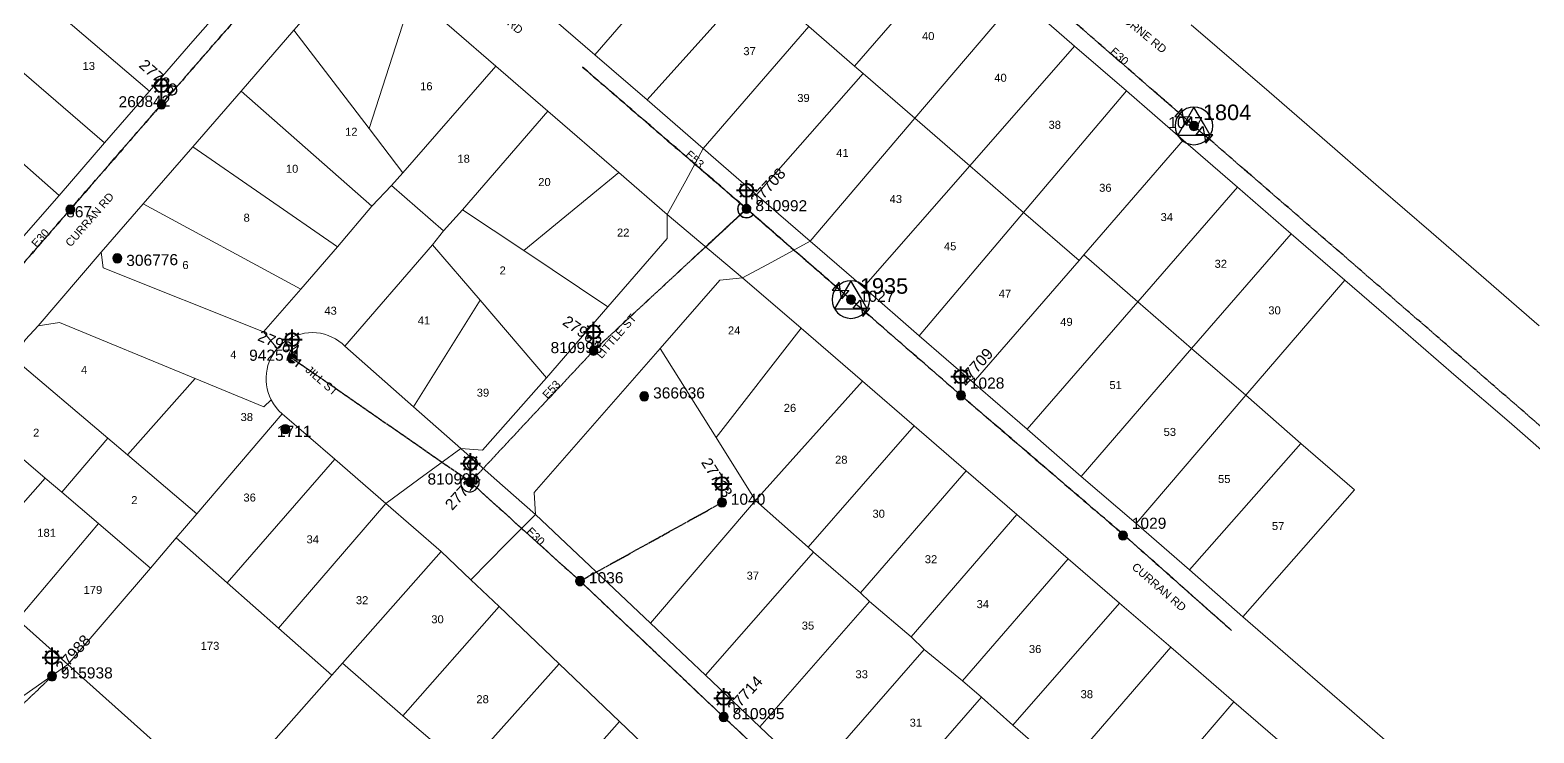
# Model space of a CAD drawing. Header units: metres. Extents: x 304249 to 305172, y 6262562 to 6263428.
# Drawn here: x 304658.8 to 304996.9, y 6263027.1 to 6263185.1 of the extents above; entities that cross this region are included whole.
import ezdxf
from ezdxf.enums import TextEntityAlignment as Align

# ---------------------------------------------------------------- set-up
doc = ezdxf.new("R2010")
doc.units = ezdxf.units.M
doc.linetypes.add('Cable Exist OH', pattern=[1, 1, 0])
doc.layers.get('0').update_dxf_attribs({"color": 6})
doc.layers.add('Cadastre Land Parcels_SP_EXT', color=9, linetype='Continuous', lineweight=5)
doc.layers.add('Cadastre Roads_SP_EXT', color=9, linetype='Continuous', lineweight=5)
for name, color, linetype in [('Equip_LV_EXT', 7, 'Continuous'), ('Equip_SP_LV_EXT', 7, 'Continuous'), ('Equip_SP_SL_EXT', 7, 'Continuous'), ('Mains_HV_EXT', 7, 'Continuous'), ('Mains_LV_EXT', 7, 'Continuous'), ('Mains_SL_EXT', 7, 'Continuous'), ('Sub_SP_TR_HV_LV_EXT', 7, 'Continuous'), ('SupportsOH_SP_TR_HV_LV_SL_EXT', 7, 'Continuous')]:
    doc.layers.add(name, color=color, linetype=linetype)
doc.styles.add('iecARIAL', font='arial.ttf', dxfattribs={"height": 2})
doc.styles.add('POLE_LABEL', font='arial.ttf')
doc.styles.get("Standard").update_dxf_attribs({"font": 'arial.ttf'})

# ---------------------------------------------------------------- blocks, each defined once
blk = doc.blocks.new('SUB_POLE_EXT')
blk.add_wipeout([(0, 4.22), (0.42, 4.2), (0.83, 4.14), (1.21, 4.05), (1.62, 3.9), (1.99, 3.72), (2.35, 3.51), (2.68, 3.26), (2.99, 2.99), (3.28, 2.66), (3.52, 2.34), (3.76, 1.92), (3.9, 1.62), (4.04, 1.23), (4.18, 0.63), (4.22, 0), (4.18, -0.61), (4.06, -1.15), (3.9, -1.62), (3.58, -2.24), (3.22, -2.73), (2.97, -3.01), (2.68, -3.26), (2.36, -3.5), (2, -3.72), (1.64, -3.89), (1.25, -4.03), (0.82, -4.14), (0.42, -4.2), (0, -4.22), (-0.41, -4.2), (-0.8, -4.15), (-1.21, -4.05), (-1.62, -3.9), (-1.99, -3.73), (-2.35, -3.51), (-2.68, -3.26), (-2.96, -3.02), (-3.23, -2.72), (-3.51, -2.35), (-3.71, -2.01), (-3.91, -1.6), (-4.05, -1.21), (-4.16, -0.76), (-4.22, -0.14), (-4.21, 0.39), (-4.14, 0.83), (-4.03, 1.27), (-3.9, 1.63), (-3.71, 2.02), (-3.5, 2.37), (-3.28, 2.67), (-2.99, 2.99), (-2.68, 3.27), (-2.33, 3.52), (-1.98, 3.73), (-1.63, 3.9), (-1.2, 4.05), (-0.78, 4.15), (-0.4, 4.21)])
blk.add_line((2.16, 0.48), (2.16, 0.48, 0))
blk.add_lwpolyline([(-4.22, 0, 1), (4.22, 0, 1)], format="xyb", close=True)
blk.add_lwpolyline([(2.14, 0.52), (0, 4.22), (-3.66, -2.11), (3.66, -2.11)], close=True)
for tag, height, flags, p in [('ASSET_NUM', 3.5, 8, (2, 2)), ('STREET_CODE', 0.2, 9, (1.5, 0)), ('CONSTRUCTED_VOLTAGE', 0.2, 9, (1.5, -0.2)), ('OPERATING_VOLTAGE', 0.2, 9, (1.5, -0.6)), ('OPERATED_BY', 0.2, 9, (1.5, -0.8)), ('ORIENTATION', 0.2, 9, (1.5, -1.2)), ('OWNED_BY', 0.2, 9, (1.5, -1.4)), ('SECONDARY_VOLTAGE', 0.2, 9, (1.5, -1.6)), ('STATE', 0.2, 9, (1.5, -1.8)), ('SUBSTATION_TYPE', 0.2, 9, (1.5, -2)), ('STREETNAME', 0.2, 9, (1.5, -2.8)), ('SUBURB', 0.2, 9, (1.5, -3)), ('Z', 0.2, 1, (1.5, -3.4)), ('NO_PHASES', 0.2, 9, (1.5, -0.4)), ('MAINTAINED_BY', 0.2, 9, (1.5, -1)), ('USAGE', 0.2, 9, (1.5, -2.2)), ('LEGEND', 0.2, 9, (1.5, -2.4)), ('LOCATION', 0.2, 9, (1.5, -2.6)), ('NOTES', 0.2, 9, (1.5, -3.2))]:
    blk.add_attdef(tag, text='', height=height, dxfattribs=dict(flags=flags)).set_placement(p, align=Align.MIDDLE_LEFT)
blk = doc.blocks.new('LV_OH_LINKS_OPEN_EXT')
for p, q in [((-0.17, 4.97), (-0.17, 5.46)), ((0.17, 4.97), (0.17, 5.46)), ((-0.17, 3), (-0.17, 2.5)), ((0.17, 3), (0.17, 2.5))]:
    blk.add_line(p, q)
blk.add_lwpolyline([(0, 2.99, 1), (0, 4.98, 1)], format="xyb", close=True)
at = {"flags": 9}
for tag, p in [('ACTUAL_STATUS', (0, 0)), ('CONSTRUCTED_VOLTAGE', (0, -0.2)), ('OPERATING_VOLTAGE', (0, -0.6)), ('ORIENTATION', (0, -0.8)), ('OWNED_BY', (0, -1)), ('STATE', (0, -1.2)), ('SWITCH_TYPE', (0, -1.4)), ('NO_PHASES', (0, -0.4)), ('USAGE', (0, -1.6)), ('LEGEND', (0, -1.8)), ('NOTES', (0, -2))]:
    blk.add_attdef(tag, text='', height=0.2, dxfattribs=at).set_placement(p, align=Align.MIDDLE_LEFT)
at = {"flags": 1}
blk.add_attdef('Z', (0, 0), '', height=0.2, dxfattribs=at)
blk = doc.blocks.new('LV_OH_LINKS_DISTFUSE_EXT')
for p, q in [((0, 0), (0.96, 0)), ((3.84, 0), (4.8, 0))]:
    blk.add_line(p, q)
blk.add_lwpolyline([(3.84, -1.2), (3.84, 1.2), (0.96, -1.2), (0.96, 1.2)], close=True)
at = {"flags": 9}
for tag, p in [('ACTUAL_STATUS', (0, 0)), ('CONSTRUCTED_VOLTAGE', (0, -0.2)), ('OPERATING_VOLTAGE', (0, -0.6)), ('ORIENTATION', (0, -0.8)), ('OWNED_BY', (0, -1)), ('STATE', (0, -1.2)), ('SWITCH_TYPE', (0, -1.4)), ('NO_PHASES', (0, -0.4)), ('USAGE', (0, -1.6)), ('NOTES', (0, -1.8))]:
    blk.add_attdef(tag, text='', height=0.2, dxfattribs=at).set_placement(p, align=Align.MIDDLE_LEFT)
at = {"flags": 1}
blk.add_attdef('Z', (0, 0), '', height=0.2, dxfattribs=at)
blk = doc.blocks.new('SL_LANTERN_EXT')
at = {"lineweight": 40}
for p, q in [((-2.25, 4.22), (2.25, 4.22)), ((-1.46, 5.68), (-1.06, 5.28)), ((0, 1.97), (0, 6.47)), ((1.46, 5.68), (1.06, 5.28)), ((-1.46, 2.76), (-1.06, 3.16)), ((0, 0), (0, 2.72)), ((1.46, 2.76), (1.06, 3.16))]:
    blk.add_line(p, q, dxfattribs=at)
blk.add_circle((0, 4.22), 1.5, dxfattribs=at)
at = {"style": 'iecARIAL', "flags": 8}
blk.add_attdef('ASSET_NUM', (1.5, 1.5), '', height=2.5, dxfattribs=at)
for tag, p, height, flags in [('OPERATING_VOLTAGE', (0.98, -1.65), 0.2, 9), ('ORIENTATION', (0.98, -1.85), 0.2, 9), ('OWNED_BY', (0.98, -2.05), 0.2, 9), ('STATE', (0.98, -2.25), 0.2, 9), ('CONSTRUCTED_VOLTAGE', (0.98, -0.65), 0.2, 9), ('CONTROL_TYPE', (0.98, -0.85), 0.2, 9), ('LANTERN_PURPOSE', (0.98, -1.05), 0.2, 9), ('LANTERN_TYPE', (0.98, -1.25), 0.2, 9), ('NO_PHASES', (0.98, -1.45), 0.2, 9), ('USAGE', (0.98, -2.45), 0.2, 9), ('CEXIST', (0.98, -2.65), 0.2, 9), ('CNEW', (0.98, -2.85), 0.2, 9), ('CNUMBER', (0.98, -3.05), 0.2, 9), ('CREMOVE', (0.98, -3.25), 0.2, 9), ('CREPLACE', (0.98, -3.45), 0.2, 9), ('LNUMBER', (2.18, -3.25), 2.5, 8), ('LKINGHEIGHT', (0.98, -3.65), 0.2, 9), ('LBRACKET', (0.98, -3.85), 0.2, 9), ('LBRACKETVOCAB', (0.98, -4.05), 0.2, 9), ('LCATEGORY', (0.98, -4.25), 0.2, 9), ('LCHARGE1', (0.98, -4.45), 0.2, 9), ('LCHARGE1PERCENT', (0.98, -4.65), 0.2, 9), ('LCHARGE2', (0.98, -4.85), 0.2, 9), ('LCHARGE2PERCENT', (0.98, -5.05), 0.2, 9), ('LCHARGE3', (0.98, -5.25), 0.2, 9), ('LCHARGE3PERCENT', (0.98, -5.45), 0.2, 9), ('LEXIST', (0.98, -5.65), 0.2, 9), ('LLAMP', (0.98, -5.85), 0.2, 9), ('LLAMPVOCAB', (0.98, -6.05), 0.2, 9), ('LMAST', (0.98, -6.25), 0.2, 9), ('LMASTVOCAB', (0.98, -6.45), 0.2, 9), ('LNEW', (0.98, -6.65), 0.2, 9), ('LANTNUMBER', (0.98, -6.85), 0.2, 9), ('STREETNAME', (0.98, -9.25), 0.2, 9), ('SUBURB', (0.98, -9.45), 0.2, 1), ('LOUTREACH', (0.98, -7.25), 0.2, 9), ('LOUTREACHVOCAB', (0.98, -7.45), 0.2, 9), ('LRATECODE', (0.98, -7.65), 0.2, 9), ('LREMOVE', (0.98, -7.85), 0.2, 9), ('LREPLACE', (0.98, -8.05), 0.2, 9), ('LTYPE', (0.98, -8.25), 0.2, 9), ('LTYPEVOCAB', (0.98, -8.45), 0.2, 9), ('LEGEND', (0.98, -8.65), 0.2, 9), ('LOCATION', (0.98, -8.85), 0.2, 9), ('NOTES', (0.98, -9.05), 0.2, 9)]:
    blk.add_attdef(tag, p, '', height=height, dxfattribs=dict(flags=flags))
blk = doc.blocks.new('POLE_EXT')
blk.add_hatch(color=256).paths.add_polyline_path([(-1, 0, 1), (1, 0, 1)])
blk.add_lwpolyline([(-1, 0, 1), (1, 0, 1)], format="xyb", close=True)
for tag, height, flags, p in [('pNumber', 2.5, 8, (-17.84, 2.07)), ('OWNED_BY', 0.2, 9, (1.35, -0.4)), ('SPECIAL_USE', 0.2, 9, (1.35, -0.8)), ('STATE', 0.2, 9, (1.35, -1)), ('cLV', 0.2, 9, (1.35, -1.4)), ('hDepth', 0.2, 9, (1.35, -1.6)), ('hDia', 0.2, 9, (1.35, -1.8)), ('cHV', 0.2, 9, (1.35, -2)), ('cLinedev', 0.2, 9, (1.35, -3.4)), ('PARENT', 0.2, 9, (1.35, -0.6)), ('USAGE', 0.2, 9, (1.35, -1.2)), ('LBRACKET', 0.2, 9, (1.35, -2.2)), ('LExisting', 0.2, 9, (1.35, -2.4)), ('LANTNUMBER', 0.2, 9, (1.35, -2.6)), ('LOther', 0.2, 9, (1.35, -2.8)), ('LRemove', 0.2, 9, (1.35, -3)), ('LEGEND', 0.2, 9, (1.35, -3.2)), ('pExisting', 0.2, 9, (1.35, -3.8)), ('pFooting', 0.2, 9, (1.35, -4.4)), ('pNew', 0.2, 9, (1.35, -4.6)), ('pRelocate', 0.2, 9, (1.35, -5)), ('pRemove', 0.2, 9, (1.35, -5.2)), ('pReplace', 0.2, 9, (1.35, -5.4)), ('pStay', 0.2, 9, (1.35, -5.6)), ('pType', 0.2, 9, (1.35, -5.8)), ('cspan', 0.2, 9, (1.35, -6)), ('STREETNAME', 0.2, 9, (1.35, -6.2)), ('SUBURB', 0.2, 9, (1.35, -6.4)), ('LOCATION', 0.2, 9, (1.35, -3.6)), ('PFNUMBER', 0.2, 9, (1.35, -4)), ('NEWPFNUMBER', 0.2, 9, (1.35, -4.2)), ('NOTES', 0.2, 9, (1.35, -6.6)), ('MAINTAINED_BY', 0.2, 9, (1.36, -6.81)), ('OPERATED_BY', 0.2, 9, (1.36, -7.01))]:
    blk.add_attdef(tag, text='', height=height, dxfattribs=dict(flags=flags)).set_placement(p, align=Align.MIDDLE_LEFT)
at = {"style": 'POLE_LABEL'}
for tag, height, flags, p in [('STRUCTURE_PLANT_NUMBER', 0.2, 9, (1.35, 0.03)), ('ASSET_NUM', 2.5, 8, (2, 2)), ('STREET_CODE', 0.2, 9, (1.35, -0.2))]:
    blk.add_attdef(tag, text='', height=height, dxfattribs=dict(at, flags=flags)).set_placement(p, align=Align.MIDDLE_LEFT)
at = {"flags": 1}
blk.add_attdef('Z', (1.35, -7.33), '', height=0.2, dxfattribs=at)
blk = doc.blocks.new('End Shackle_EXT')
blk.add_wipeout([(0, 0.25), (1.81, 0.25), (1.82, -0.25), (0, -0.25)])
blk.add_line((1.81, -1), (1.81, 1))
at = {"flags": 1}
blk.add_attdef('Z', (0, 0), '', height=0.2, dxfattribs=at)
at = {"flags": 9}
for tag, p in [('CONNECTOR_TYPE', (0, 0)), ('CONSTRUCTED_VOLTAGE', (0, -0.2)), ('OPERATING_VOLTAGE', (0, -0.6)), ('ORIENTATION', (0, -0.8)), ('OWNED_BY', (0, -1)), ('STATE', (0, -1.2)), ('NO_PHASES', (0, -0.4)), ('USAGE', (0, -1.4)), ('NOTES', (0, -1.6))]:
    blk.add_attdef(tag, text='', height=0.2, dxfattribs=at).set_placement(p, align=Align.MIDDLE_LEFT)

msp = doc.modelspace()

# ---------------------------------------------------------------- linework, layer by layer
at = {"layer": 'Cadastre Land Parcels_SP_EXT', "linetype": 'Continuous'}
for points in [[(304821.72, 6263196.46), (304809.53, 6263207), (304785.74, 6263179.56), (304797.54, 6263169.41), (304821.72, 6263196.46)], [(304880.94, 6263192.6), (304867.73, 6263204.11), (304844.14, 6263177.04), (304846.11, 6263175.34), (304857.71, 6263165.31), (304880.94, 6263192.6)], [(304735.01, 6263162.99), (304744.78, 6263193.3), (304735.68, 6263201.19), (304731.81, 6263200.83), (304724.78, 6263192.75), (304718.12, 6263185.09), (304735.01, 6263162.99)], [(304685.62, 6263171.42), (304658.14, 6263194.96), (304648.07, 6263183.35), (304675.54, 6263159.8), (304685.52, 6263171.3), (304685.62, 6263171.42)], [(304763.54, 6263177.03), (304744.78, 6263193.3), (304735.01, 6263162.99), (304742.59, 6263153.07), (304763.54, 6263177.03)], [(304810.15, 6263158.52), (304833.9, 6263185.91), (304832.56, 6263187.13), (304821.72, 6263196.46), (304797.54, 6263169.41), (304810.15, 6263158.52)], [(304893.65, 6263181.52), (304880.94, 6263192.6), (304857.71, 6263165.31), (304870.07, 6263154.6), (304893.65, 6263181.52)], [(304665.28, 6263147.97), (304675.54, 6263159.8), (304648.07, 6263183.36), (304638.13, 6263171.91), (304665.28, 6263147.97)], [(304735.65, 6263145.51), (304740.05, 6263150.15), (304742.59, 6263153.07), (304735.01, 6263162.99), (304718.12, 6263185.09), (304706.25, 6263171.42), (304735.65, 6263145.51)], [(304844.14, 6263177.04), (304833.9, 6263185.91), (304810.15, 6263158.52), (304822.14, 6263148.05), (304846.11, 6263175.34), (304844.14, 6263177.04)], [(304905.3, 6263171.44), (304893.65, 6263181.52), (304870.07, 6263154.6), (304882.13, 6263144.15), (304905.3, 6263171.44)], [(304775.22, 6263166.91), (304763.54, 6263177.03), (304742.59, 6263153.07), (304740.05, 6263150.15), (304751.77, 6263139.99), (304756.03, 6263144.69), (304775.22, 6263166.91)], [(304857.71, 6263165.31), (304846.11, 6263175.34), (304822.14, 6263148.05), (304834.22, 6263137.68), (304857.71, 6263165.31)], [(304665.28, 6263147.97), (304638.13, 6263171.91), (304636.17, 6263169.63), (304628.09, 6263160.34), (304655.31, 6263136.47), (304665.28, 6263147.97)], [(304735.65, 6263145.51), (304706.25, 6263171.42), (304695.36, 6263158.89), (304727.91, 6263136.4), (304735.65, 6263145.51)], [(304791.13, 6263153.11), (304775.22, 6263166.91), (304756.03, 6263144.69), (304769.79, 6263135.54), (304791.13, 6263153.11)], [(304727.91, 6263136.4), (304695.36, 6263158.89), (304684.22, 6263146.07), (304719.64, 6263126.85), (304727.91, 6263136.4)], [(304802.06, 6263143.64), (304791.13, 6263153.11), (304769.79, 6263135.54), (304788.73, 6263122.92), (304802.05, 6263138.3), (304802.06, 6263143.64)], [(304751.77, 6263139.99), (304740.05, 6263150.15), (304735.65, 6263145.51), (304727.91, 6263136.4), (304719.64, 6263126.85), (304711.23, 6263117.32), (304714.37, 6263113.55), (304715, 6263114.19), (304715.67, 6263114.79), (304716.39, 6263115.32), (304717.15, 6263115.79), (304717.95, 6263116.2), (304718.79, 6263116.53), (304719.65, 6263116.79), (304720.52, 6263116.97), (304721.41, 6263117.08), (304722.31, 6263117.11), (304723.21, 6263117.07), (304724.1, 6263116.95), (304724.97, 6263116.75), (304725.83, 6263116.47), (304726.65, 6263116.12), (304727.45, 6263115.71), (304728.2, 6263115.22), (304728.92, 6263114.68), (304729.58, 6263114.07), (304749.25, 6263136.85), (304751.77, 6263139.99)], [(304942.36, 6263139.35), (304930.3, 6263149.79), (304907.88, 6263124.02), (304919.94, 6263113.57), (304942.36, 6263139.35)], [(304719.64, 6263126.85), (304684.22, 6263146.07), (304674.75, 6263135.18), (304675.24, 6263131.65), (304711.23, 6263117.32), (304719.64, 6263126.85)], [(304788.73, 6263122.92), (304769.79, 6263135.54), (304756.03, 6263144.69), (304751.77, 6263139.99), (304749.25, 6263136.85), (304759.95, 6263124.4), (304774.93, 6263106.98), (304788.73, 6263122.92)], [(304894.65, 6263133.32), (304882.13, 6263144.15), (304858.69, 6263116.4), (304870.88, 6263105.88), (304894.65, 6263133.32)], [(304954.44, 6263128.9), (304942.36, 6263139.35), (304919.94, 6263113.57), (304932.12, 6263103.03), (304954.44, 6263128.9)], [(304759.95, 6263124.4), (304749.25, 6263136.85), (304729.58, 6263114.07), (304745.02, 6263100.43), (304759.95, 6263124.4)], [(304711.23, 6263117.32), (304675.24, 6263131.65), (304674.75, 6263135.18), (304660.56, 6263118.66), (304665.42, 6263119.41), (304695.87, 6263106.83), (304711.34, 6263100.44), (304712.99, 6263102), (304712.61, 6263102.81), (304712.31, 6263103.64), (304712.09, 6263104.49), (304711.93, 6263105.36), (304711.85, 6263106.23), (304711.85, 6263107.11), (304711.92, 6263107.99), (304712.06, 6263108.86), (304712.27, 6263109.71), (304712.56, 6263110.55), (304712.92, 6263111.35), (304713.34, 6263112.12), (304713.83, 6263112.85), (304714.37, 6263113.55), (304711.23, 6263117.32)], [(304907.88, 6263124.02), (304895.72, 6263134.56), (304894.65, 6263133.32), (304870.88, 6263105.88), (304882.96, 6263095.37), (304907.88, 6263124.02)], [(304832.13, 6263118.09), (304819.01, 6263129.41), (304813.86, 6263128.92), (304800.44, 6263113.57), (304813.05, 6263093.5), (304832.13, 6263118.09)], [(304774.93, 6263106.98), (304759.95, 6263124.4), (304745.02, 6263100.43), (304755.63, 6263091.07), (304760.53, 6263090.68), (304774.93, 6263106.98)], [(304919.94, 6263113.57), (304907.88, 6263124.02), (304882.96, 6263095.37), (304895.16, 6263084.73), (304919.94, 6263113.57)], [(304680.69, 6263089.63), (304695.87, 6263106.83), (304665.42, 6263119.41), (304660.56, 6263118.66), (304657.72, 6263115.59), (304655.04, 6263111.35), (304676.27, 6263093.37), (304680.69, 6263089.63)], [(304845.95, 6263106.17), (304832.13, 6263118.09), (304813.05, 6263093.5), (304821.88, 6263079.38), (304845.95, 6263106.17)], [(304813.05, 6263093.5), (304800.44, 6263113.57), (304772.14, 6263081.2), (304772.4, 6263076.22), (304798.28, 6263051.79), (304821.88, 6263079.38), (304813.05, 6263093.5)], [(304932.12, 6263103.03), (304919.94, 6263113.57), (304895.16, 6263084.73), (304907.48, 6263074.22), (304932.12, 6263103.03)], [(304676.27, 6263093.37), (304655.04, 6263111.35), (304646.48, 6263097.82), (304650.84, 6263094.09), (304662.18, 6263084.39), (304665.88, 6263081.23), (304676.27, 6263093.37)], [(304715.49, 6263098.85), (304714.74, 6263099.54), (304714.08, 6263100.31), (304713.49, 6263101.13), (304712.99, 6263102), (304711.34, 6263100.44), (304695.87, 6263106.83), (304680.69, 6263089.63), (304696.27, 6263076.36), (304715.49, 6263098.85)], [(304857.56, 6263096.16), (304845.95, 6263106.17), (304821.88, 6263079.38), (304833.75, 6263068.84), (304857.56, 6263096.16)], [(304919.49, 6263063.77), (304944.53, 6263092.19), (304932.12, 6263103.03), (304907.48, 6263074.22), (304919.49, 6263063.77)], [(304703.08, 6263060.84), (304727.27, 6263088.68), (304715.49, 6263098.85), (304696.27, 6263076.36), (304691.63, 6263070.94), (304703.08, 6263060.84)], [(304869.25, 6263086.07), (304857.56, 6263096.16), (304833.75, 6263068.84), (304834.94, 6263067.78), (304845.52, 6263058.6), (304869.25, 6263086.07)], [(304643.84, 6263063.6), (304662.18, 6263084.39), (304650.84, 6263094.09), (304633.63, 6263074.64), (304632.73, 6263073.63), (304643.84, 6263063.6)], [(304685.83, 6263064.16), (304691.63, 6263070.94), (304696.27, 6263076.36), (304680.69, 6263089.63), (304676.27, 6263093.37), (304665.88, 6263081.23), (304674.14, 6263074.16), (304685.83, 6263064.16)], [(304956.57, 6263081.73), (304944.53, 6263092.19), (304919.49, 6263063.77), (304931.49, 6263053.23), (304956.57, 6263081.73)], [(304738.79, 6263078.72), (304727.27, 6263088.68), (304703.08, 6263060.84), (304714.61, 6263050.68), (304738.79, 6263078.72)], [(304880.69, 6263076.2), (304869.25, 6263086.07), (304845.52, 6263058.6), (304847.53, 6263056.69), (304856.89, 6263048.75), (304880.69, 6263076.2)], [(304674.14, 6263074.16), (304665.88, 6263081.23), (304662.18, 6263084.39), (304643.84, 6263063.6), (304655.98, 6263052.64), (304674.14, 6263074.16)], [(304751.18, 6263067.92), (304738.79, 6263078.72), (304714.61, 6263050.68), (304726.61, 6263040.11), (304729, 6263042.81), (304751.18, 6263067.92)], [(304833.75, 6263068.84), (304821.88, 6263079.38), (304798.28, 6263051.79), (304810.65, 6263040.11), (304834.94, 6263067.78), (304833.75, 6263068.84)], [(304892.24, 6263066.24), (304880.69, 6263076.2), (304856.89, 6263048.75), (304859.84, 6263045.87), (304868.46, 6263038.79), (304892.24, 6263066.24)], [(304685.83, 6263064.16), (304674.14, 6263074.16), (304655.98, 6263052.64), (304667.24, 6263042.46), (304685.83, 6263064.16)], [(304703.08, 6263060.84), (304691.63, 6263070.94), (304685.83, 6263064.16), (304667.24, 6263042.46), (304686.46, 6263025.32), (304701.63, 6263011.8), (304726.61, 6263040.11), (304714.61, 6263050.68), (304703.08, 6263060.84)], [(304757.91, 6263061.54), (304751.18, 6263067.92), (304729, 6263042.81), (304742.6, 6263030.97), (304764.26, 6263055.53), (304757.91, 6263061.54)], [(304845.52, 6263058.6), (304834.94, 6263067.78), (304810.65, 6263040.11), (304822.86, 6263028.5), (304847.53, 6263056.69), (304845.52, 6263058.6)], [(304903.75, 6263056.3), (304892.24, 6263066.24), (304868.46, 6263038.79), (304872.7, 6263035.13), (304879.76, 6263028.89), (304903.75, 6263056.3)], [(304777.77, 6263042.61), (304764.26, 6263055.53), (304742.6, 6263030.97), (304754.41, 6263020.86), (304756.6, 6263018.97), (304777.77, 6263042.61)], [(304859.84, 6263045.87), (304856.89, 6263048.75), (304847.53, 6263056.69), (304822.86, 6263028.5), (304834.79, 6263017.18), (304859.84, 6263045.87)], [(304915.28, 6263046.36), (304903.75, 6263056.3), (304879.76, 6263028.89), (304884.85, 6263024.4), (304891.33, 6263018.67), (304915.28, 6263046.36)], [(304868.46, 6263038.79), (304859.84, 6263045.87), (304834.79, 6263017.18), (304846.99, 6263005.59), (304872.7, 6263035.13), (304868.46, 6263038.79)], [(304929.49, 6263034.1), (304915.28, 6263046.36), (304891.33, 6263018.67), (304896.41, 6263014.19), (304905.6, 6263006.23), (304929.49, 6263034.1)], [(304742.6, 6263030.97), (304729, 6263042.81), (304726.61, 6263040.11), (304701.63, 6263011.8), (304726.79, 6262989.26), (304754.41, 6263020.86), (304742.6, 6263030.97)], [(304791.28, 6263029.69), (304777.77, 6263042.61), (304756.6, 6263018.97), (304765.96, 6263010.89), (304770.88, 6263006.54), (304791.28, 6263029.69)], [(304884.85, 6263024.4), (304879.76, 6263028.89), (304872.7, 6263035.13), (304846.99, 6263005.59), (304859.45, 6262994.96), (304884.85, 6263024.4)], [(304942.6, 6263022.79), (304929.49, 6263034.1), (304905.6, 6263006.23), (304908.71, 6263003.35), (304918.68, 6262994.77), (304942.6, 6263022.79)], [(304804.87, 6263016.69), (304791.28, 6263029.69), (304770.88, 6263006.54), (304777.37, 6263001.04), (304785.44, 6262994.12), (304804.87, 6263016.69)]]:
    msp.add_lwpolyline(points, close=True, dxfattribs=at)
at = {"layer": 'Cadastre Roads_SP_EXT', "linetype": 'Continuous'}
for points in [[(304750.67, 6263209.97), (304741.87, 6263217.7), (304741.98, 6263217.85), (304736.35, 6263222.64), (304733.13, 6263223.76), (304729.68, 6263222.41), (304727.01, 6263219.4), (304725.45, 6263217.63), (304723.61, 6263215.43), (304726.4, 6263210.46), (304731.81, 6263200.83), (304735.68, 6263201.19), (304744.78, 6263193.3), (304763.54, 6263177.03), (304775.22, 6263166.91), (304791.13, 6263153.11), (304802.06, 6263143.64), (304806.2, 6263151.26), (304810.15, 6263158.52), (304797.54, 6263169.41), (304785.74, 6263179.56), (304774.39, 6263189.4), (304762.51, 6263199.7), (304750.67, 6263209.97)], [(304819.01, 6263129.41), (304809.63, 6263137.28), (304802.06, 6263143.64), (304802.05, 6263138.3), (304788.73, 6263122.92), (304774.93, 6263106.98), (304760.53, 6263090.68), (304755.63, 6263091.07), (304763.16, 6263084.4), (304772.4, 6263076.22), (304772.14, 6263081.2), (304800.44, 6263113.57), (304813.86, 6263128.92), (304819.01, 6263129.41)], [(304729.58, 6263114.07), (304728.92, 6263114.68), (304728.2, 6263115.22), (304727.45, 6263115.71), (304726.65, 6263116.12), (304725.83, 6263116.47), (304724.97, 6263116.75), (304724.1, 6263116.95), (304723.21, 6263117.07), (304722.31, 6263117.11), (304721.41, 6263117.08), (304720.52, 6263116.97), (304719.65, 6263116.79), (304718.79, 6263116.53), (304717.95, 6263116.2), (304717.15, 6263115.79), (304716.39, 6263115.32), (304715.67, 6263114.79), (304715, 6263114.19), (304714.37, 6263113.55), (304713.83, 6263112.85), (304713.34, 6263112.12), (304712.92, 6263111.35), (304712.56, 6263110.55), (304712.27, 6263109.71), (304712.06, 6263108.86), (304711.92, 6263107.99), (304711.85, 6263107.11), (304711.85, 6263106.23), (304711.93, 6263105.36), (304712.09, 6263104.49), (304712.31, 6263103.64), (304712.61, 6263102.81), (304712.99, 6263102), (304713.49, 6263101.13), (304714.08, 6263100.31), (304714.74, 6263099.54), (304715.49, 6263098.85), (304727.27, 6263088.68), (304738.79, 6263078.72), (304746.18, 6263084.14), (304755.63, 6263091.07), (304745.02, 6263100.43), (304729.58, 6263114.07)], [(304864.14, 6262978.89), (304871.61, 6262984.5), (304859.45, 6262994.96), (304846.99, 6263005.59), (304834.79, 6263017.18), (304822.86, 6263028.5), (304810.65, 6263040.11), (304798.28, 6263051.79), (304772.4, 6263076.22), (304765.86, 6263069.6), (304757.91, 6263061.54), (304764.26, 6263055.53), (304777.77, 6263042.61), (304791.28, 6263029.69), (304804.87, 6263016.69), (304819.27, 6263002.93), (304833.7, 6262989.3), (304854.62, 6262971.74), (304864.14, 6262978.89)], [(304654.85, 6263033.69), (304667.24, 6263042.46), (304655.98, 6263052.64), (304643.84, 6263063.6), (304632.73, 6263073.63), (304623.07, 6263062.9), (304612.2, 6263050.83), (304642.69, 6263025.09), (304654.85, 6263033.69)]]:
    msp.add_lwpolyline(points, close=True, dxfattribs=at)
msp.add_lwpolyline([(304657.72, 6263115.59), (304660.56, 6263118.66), (304674.75, 6263135.18), (304684.22, 6263146.07), (304695.36, 6263158.89), (304706.25, 6263171.42), (304718.12, 6263185.09), (304724.78, 6263192.75), (304724.78, 6263192.75), (304717.97, 6263198.9), (304713.33, 6263203.09), (304705.48, 6263194.19), (304695.4, 6263182.6), (304685.62, 6263171.42), (304685.52, 6263171.3), (304675.54, 6263159.8), (304665.28, 6263147.97), (304655.31, 6263136.47)], dxfattribs=at)
at = {"layer": 'Mains_HV_EXT', "linetype": 'Cable Exist OH'}
for points in [[(304782.99, 6263176.81), (304819.87, 6263144.93)], [(304757.79, 6263083.5), (304785.47, 6263113.05), (304819.87, 6263144.92)], [(304757.79, 6263083.5), (304782.44, 6263061.25), (304814.76, 6263030.69), (304844.73, 6263002.67)]]:
    msp.add_lwpolyline(points, dxfattribs=at)
at = {"layer": 'Mains_HV_EXT', "linetype": 'Continuous'}
for points in [[(304818.37, 6263146.23, 0.387494), (304818.41, 6263143.56)], [(304818.41, 6263143.56, 0.461946), (304821.34, 6263143.65)], [(304759.23, 6263082.2, 0.439707), (304759.14, 6263084.94)]]:
    msp.add_lwpolyline(points, format="xyb", dxfattribs=at)
at = {"layer": 'Mains_LV_EXT', "linetype": 'Cable Exist OH'}
for points in [[(304688.32, 6263168.44), (304708.14, 6263191.16)], [(304819.93, 6263144.98), (304782.99, 6263176.81)], [(304667.81, 6263144.82), (304688.32, 6263168.44)], [(304648.82, 6263122.96), (304667.81, 6263144.82)], [(304785.47, 6263113.05), (304819.93, 6263144.98)], [(304757.79, 6263083.5), (304785.47, 6263113.05)], [(304904.52, 6263071.8), (304868.1, 6263103)], [(304757.79, 6263083.5), (304782.44, 6263061.25)], [(304928.95, 6263050.14), (304904.52, 6263071.8)], [(304782.44, 6263061.25), (304814.76, 6263030.69)], [(304814.76, 6263030.69), (304844.73, 6263002.67)]]:
    msp.add_lwpolyline(points, dxfattribs=at)
at = {"layer": 'Mains_LV_EXT', "linetype": 'Continuous'}
for points in [[(304818.42, 6263146.29, 1.024264), (304821.46, 6263143.69)], [(304756.15, 6263084.64, 1.072926), (304759.27, 6263082.16)]]:
    msp.add_lwpolyline(points, format="xyb", dxfattribs=at)
at = {"layer": 'Mains_SL_EXT', "linetype": 'Cable Exist OH'}
for points in [[(304733.94, 6263220.46), (304708.14, 6263191.16), (304688.32, 6263168.44)], [(304688.32, 6263168.44), (304667.81, 6263144.79), (304648.82, 6263122.96)], [(304785.47, 6263113.05), (304819.91, 6263144.9)], [(304757.79, 6263083.5), (304785.47, 6263113.05)], [(304868.1, 6263103), (304904.52, 6263071.8), (304928.95, 6263050.14)], [(304782.44, 6263061.25), (304757.79, 6263083.5)], [(304782.44, 6263061.25), (304814.35, 6263078.92)], [(304814.76, 6263030.69), (304782.44, 6263061.25)], [(304648.02, 6263024.77), (304663.71, 6263039.86)], [(304875, 6262976.35), (304844.73, 6263002.67), (304814.76, 6263030.69)]]:
    msp.add_lwpolyline(points, dxfattribs=at)

# ---------------------------------------------------------------- block references
at = {"layer": 'Equip_SP_LV_EXT'}
for p, rotation in [((304688.32, 6263168.44), 321.4887571696917), ((304757.79, 6263083.5), 356.0636361483484)]:
    msp.add_blockref('LV_OH_LINKS_OPEN_EXT', p, dxfattribs=dict(at, rotation=rotation))
at = {"layer": 'Equip_SP_SL_EXT'}
ref = msp.add_blockref('SL_LANTERN_EXT', (304688.32, 6263168.44), dxfattribs=at)
ref.add_attrib('ASSET_NUM', '27706', dxfattribs={"layer": '0', "height": 2.5, "rotation": 318.2851, "style": 'iecARIAL'}).set_placement((304689.82, 6263169.94), align=Align.BOTTOM_RIGHT)
ref = msp.add_blockref('SL_LANTERN_EXT', (304819.91, 6263144.9), dxfattribs=at)
ref.add_attrib('ASSET_NUM', '27708', dxfattribs={"layer": '0', "height": 2.5, "rotation": 47.6093, "style": 'iecARIAL'}).set_placement((304821.41, 6263146.4), align=Align.MIDDLE_LEFT)
ref = msp.add_blockref('SL_LANTERN_EXT', (304785.47, 6263113.05), dxfattribs=at)
ref.add_attrib('ASSET_NUM', '27963', dxfattribs={"layer": '0', "height": 2.5, "rotation": 325.2165, "style": 'iecARIAL'}).set_placement((304786.97, 6263114.55), align=Align.MIDDLE_RIGHT)
ref = msp.add_blockref('SL_LANTERN_EXT', (304717.68, 6263111.31), dxfattribs=at)
ref.add_attrib('ASSET_NUM', '27964', dxfattribs={"layer": '0', "height": 2.5, "rotation": 337.1685, "style": 'iecARIAL'}).set_placement((304719.18, 6263112.81), align=Align.MIDDLE_RIGHT)
ref = msp.add_blockref('SL_LANTERN_EXT', (304868.1, 6263103), dxfattribs=at)
ref.add_attrib('ASSET_NUM', '27709', dxfattribs={"layer": '0', "height": 2.5, "rotation": 48.0193, "style": 'iecARIAL'}).set_placement((304869.6, 6263104.5), align=Align.BOTTOM_LEFT)
ref = msp.add_blockref('SL_LANTERN_EXT', (304757.79, 6263083.5), dxfattribs=at)
ref.add_attrib('ASSET_NUM', '27712', dxfattribs={"layer": '0', "height": 2.5, "rotation": 47.7462, "style": 'iecARIAL'}).set_placement((304759.29, 6263085.01), align=Align.MIDDLE_RIGHT)
ref = msp.add_blockref('SL_LANTERN_EXT', (304814.35, 6263078.92), dxfattribs=at)
ref.add_attrib('ASSET_NUM', '27713', dxfattribs={"layer": '0', "height": 2.5, "rotation": 302.5311, "style": 'iecARIAL'}).set_placement((304815.85, 6263080.42), align=Align.MIDDLE_RIGHT)
ref = msp.add_blockref('SL_LANTERN_EXT', (304663.71, 6263039.86), dxfattribs=at)
ref.add_attrib('ASSET_NUM', '27988', dxfattribs={"layer": '0', "height": 2.5, "rotation": 48.3315, "style": 'iecARIAL'}).set_placement((304665.21, 6263041.36), align=Align.MIDDLE_LEFT)
ref = msp.add_blockref('SL_LANTERN_EXT', (304814.76, 6263030.69), dxfattribs=at)
ref.add_attrib('ASSET_NUM', '27714', dxfattribs={"layer": '0', "height": 2.5, "rotation": 47.7267, "style": 'iecARIAL'}).set_placement((304816.26, 6263032.19), align=Align.MIDDLE_LEFT)
at = {"layer": 'Sub_SP_TR_HV_LV_EXT'}
ref = msp.add_blockref('SUB_POLE_EXT', (304920.49, 6263163.58), dxfattribs=at)
ref.add_attrib('ASSET_NUM', '1804', dxfattribs={"layer": '0', "height": 3.5}).set_placement((304922.49, 6263163.83), align=Align.BOTTOM_LEFT)
ref = msp.add_blockref('SUB_POLE_EXT', (304843.35, 6263124.54), dxfattribs=at)
ref.add_attrib('ASSET_NUM', '1935', dxfattribs={"layer": '0', "height": 3.5}).set_placement((304845.35, 6263124.8), align=Align.BOTTOM_LEFT)
at = {"layer": 'SupportsOH_SP_TR_HV_LV_SL_EXT'}
ref = msp.add_blockref('POLE_EXT', (304688.32, 6263168.44), dxfattribs=at)
ref.add_attrib('ASSET_NUM', '260842', dxfattribs={"layer": '0', "height": 2.5, "rotation": 1, "style": 'POLE_LABEL'}).set_placement((304690.32, 6263169.19), align=Align.MIDDLE_RIGHT)
ref = msp.add_blockref('POLE_EXT', (304819.87, 6263144.93), dxfattribs=dict(at, rotation=359.7232887511302))
ref.add_attrib('ASSET_NUM', '810992', dxfattribs={"layer": '0', "height": 2.5, "rotation": 359.7242, "style": 'POLE_LABEL'}).set_placement((304821.87, 6263145.68), align=Align.MIDDLE_LEFT)
ref = msp.add_blockref('POLE_EXT', (304667.81, 6263144.79), dxfattribs=dict(at, rotation=0.02851147123388388))
ref.add_attrib('ASSET_NUM', '867', dxfattribs={"layer": '0', "height": 2.5, "rotation": 0.0287, "style": 'POLE_LABEL'}).set_placement((304669.81, 6263145.54), align=Align.TOP_CENTER)
ref = msp.add_blockref('POLE_EXT', (304678.38, 6263133.83), dxfattribs=at)
ref.add_attrib('ASSET_NUM', '306776', dxfattribs={"layer": '0', "height": 2.5, "rotation": 1, "style": 'POLE_LABEL'}).set_placement((304680.38, 6263134.58), align=Align.TOP_LEFT)
ref = msp.add_blockref('POLE_EXT', (304717.68, 6263111.31), dxfattribs=dict(at, rotation=0.1719689468640982))
ref.add_attrib('ASSET_NUM', '942571', dxfattribs={"layer": '0', "height": 2.5, "rotation": 0.1714, "style": 'POLE_LABEL'}).set_placement((304719.68, 6263112.06), align=Align.MIDDLE_RIGHT)
ref = msp.add_blockref('POLE_EXT', (304785.47, 6263113.05), dxfattribs=dict(at, rotation=0.1904767177111778))
ref.add_attrib('ASSET_NUM', '810993', dxfattribs={"layer": '0', "height": 2.5, "rotation": 0.3463, "style": 'POLE_LABEL'}).set_placement((304787.47, 6263113.8), align=Align.MIDDLE_RIGHT)
ref = msp.add_blockref('POLE_EXT', (304868.1, 6263103), dxfattribs=dict(at, rotation=0.1235497086801869))
ref.add_attrib('ASSET_NUM', '1028', dxfattribs={"layer": '0', "height": 2.5, "rotation": 0.1244, "style": 'POLE_LABEL'}).set_placement((304870.1, 6263103.75), align=Align.BOTTOM_LEFT)
ref = msp.add_blockref('POLE_EXT', (304796.87, 6263102.8), dxfattribs=at)
ref.add_attrib('ASSET_NUM', '366636', dxfattribs={"layer": '0', "height": 2.5, "style": 'POLE_LABEL'}).set_placement((304798.87, 6263103.55), align=Align.MIDDLE_LEFT)
ref = msp.add_blockref('POLE_EXT', (304716.18, 6263095.41), dxfattribs=at)
ref.add_attrib('ASSET_NUM', '1711', dxfattribs={"layer": '0', "height": 2.5, "style": 'POLE_LABEL'}).set_placement((304718.18, 6263096.16), align=Align.TOP_CENTER)
ref = msp.add_blockref('POLE_EXT', (304757.79, 6263083.5), dxfattribs=dict(at, rotation=359.8667466244134))
ref.add_attrib('ASSET_NUM', '810994', dxfattribs={"layer": '0', "height": 2.5, "rotation": 0.2569, "style": 'POLE_LABEL'}).set_placement((304759.79, 6263084.25), align=Align.MIDDLE_RIGHT)
ref = msp.add_blockref('POLE_EXT', (304814.35, 6263078.92), dxfattribs=dict(at, rotation=0.2671072543472661))
ref.add_attrib('ASSET_NUM', '1040', dxfattribs={"layer": '0', "height": 2.5, "rotation": 359.8855, "style": 'POLE_LABEL'}).set_placement((304816.35, 6263079.67), align=Align.MIDDLE_LEFT)
ref = msp.add_blockref('POLE_EXT', (304904.52, 6263071.49), dxfattribs=dict(at, rotation=0.1342540154241478))
ref.add_attrib('ASSET_NUM', '1029', dxfattribs={"layer": '0', "height": 2.5, "rotation": 0.1338, "style": 'POLE_LABEL'}).set_placement((304906.52, 6263072.24), align=Align.BOTTOM_LEFT)
ref = msp.add_blockref('POLE_EXT', (304782.44, 6263061.25), dxfattribs=dict(at, rotation=0.009503567942118688))
ref.add_attrib('ASSET_NUM', '1036', dxfattribs={"layer": '0', "height": 2.5, "rotation": 0.0095, "style": 'POLE_LABEL'}).set_placement((304784.44, 6263062), align=Align.MIDDLE_LEFT)
ref = msp.add_blockref('POLE_EXT', (304663.71, 6263039.86), dxfattribs=dict(at, rotation=359.9903961136503))
ref.add_attrib('ASSET_NUM', '915938', dxfattribs={"layer": '0', "height": 2.5, "rotation": 359.9904, "style": 'POLE_LABEL'}).set_placement((304665.71, 6263040.61), align=Align.MIDDLE_LEFT)
ref = msp.add_blockref('POLE_EXT', (304814.76, 6263030.69), dxfattribs=dict(at, rotation=0.05742322422044332))
ref.add_attrib('ASSET_NUM', '810995', dxfattribs={"layer": '0', "height": 2.5, "rotation": 0.0572, "style": 'POLE_LABEL'}).set_placement((304816.76, 6263031.44), align=Align.MIDDLE_LEFT)

# ---------------------------------------------------------------- texts
at = {"layer": 'Cadastre Land Parcels_SP_EXT'}
for s, p in [('40', (304859.33, 6263182.88)), ('37', (304819.17, 6263179.49)), ('13', (304670.58, 6263176.16)), ('16', (304746.48, 6263171.6)), ('40', (304875.59, 6263173.51)), ('39', (304831.29, 6263168.97)), ('12', (304729.61, 6263161.37)), ('38', (304887.79, 6263162.93)), ('18', (304754.87, 6263155.31)), ('41', (304840.05, 6263156.6)), ('10', (304716.29, 6263153.05)), ('20', (304773.04, 6263150.06)), ('36', (304899.17, 6263148.77)), ('43', (304852.05, 6263146.24)), ('8', (304706.78, 6263142.05)), ('34', (304912.99, 6263142.19)), ('22', (304790.75, 6263138.7)), ('45', (304864.27, 6263135.63)), ('6', (304693.02, 6263131.41)), ('32', (304925.12, 6263131.68)), ('2', (304764.35, 6263130.19)), ('47', (304876.59, 6263124.94)), ('43', (304724.95, 6263121.13)), ('30', (304937.21, 6263121.21)), ('41', (304745.95, 6263118.94)), ('49', (304890.42, 6263118.63)), ('24', (304815.7, 6263116.7)), ('4', (304703.79, 6263111.28)), ('4', (304670.23, 6263107.84)), ('51', (304901.48, 6263104.42)), ('39', (304759.21, 6263102.71)), ('38', (304706.11, 6263097.23)), ('26', (304828.25, 6263099.29)), ('2', (304659.45, 6263093.71)), ('53', (304913.67, 6263093.88)), ('28', (304839.79, 6263087.64)), ('55', (304925.9, 6263083.3)), ('2', (304681.53, 6263078.55)), ('36', (304706.75, 6263079.13)), ('30', (304848.2, 6263075.49)), ('181', (304660.4, 6263071.2)), ('34', (304720.94, 6263069.73)), ('57', (304938.02, 6263072.73)), ('32', (304859.97, 6263065.26)), ('37', (304819.9, 6263061.58)), ('179', (304670.8, 6263058.36)), ('32', (304732.04, 6263056.05)), ('34', (304871.62, 6263055.17)), ('30', (304748.99, 6263051.76)), ('35', (304832.3, 6263050.34)), ('173', (304697.14, 6263045.79)), ('36', (304883.38, 6263045.07)), ('33', (304844.38, 6263039.4)), ('28', (304759.13, 6263033.79)), ('38', (304895, 6263034.92)), ('31', (304856.56, 6263028.51))]:
    msp.add_text(s, height=1.8, dxfattribs=at).set_placement(p)
at = {"layer": 'Cadastre Roads_SP_EXT'}
for s, rotation, p in [('CURRAN RD', 319.0168, (304757.26, 6263193.96)), ('OSBORNE RD', 320.994, (304900.3, 6263190.42)), ('CURRAN RD', 49.0363, (304667.9, 6263136.23)), ('LITTLE ST', 48.9745, (304787.27, 6263111.12)), ('JILL ST', 318.5608, (304720.54, 6263108.5)), ('CURRAN RD', 319.137, (304906.36, 6263064.16))]:
    msp.add_text(s, height=1.8, rotation=rotation, dxfattribs=at).set_placement(p)
at = {"layer": 'Mains_LV_EXT'}
for s, rotation, p in [('E30', 317.9161, (304901.48, 6263180.08)), ('E53', 318.026, (304805.99, 6263156.92)), ('E30', 47.9286, (304660.24, 6263136.11)), ('E53', 46.9398, (304775.12, 6263102.08)), ('E30', 315.4748, (304770.25, 6263072.25))]:
    msp.add_text(s, height=1.8, rotation=rotation, dxfattribs=at).set_placement(p)

# ---------------------------------------------------------------- next in the draw order: linework, layer by layer
at = {"layer": 'Cadastre Land Parcels_SP_EXT', "linetype": 'Continuous'}
for points in [[(304918.07, 6263160.38), (304905.3, 6263171.44), (304882.13, 6263144.15), (304894.65, 6263133.32), (304895.72, 6263134.56), (304918.07, 6263160.38)], [(304870.07, 6263154.6), (304857.71, 6263165.31), (304834.22, 6263137.68), (304846.2, 6263127.36), (304870.07, 6263154.6)], [(304930.3, 6263149.79), (304918.07, 6263160.38), (304895.72, 6263134.56), (304907.88, 6263124.02), (304930.3, 6263149.79)], [(304882.13, 6263144.15), (304870.07, 6263154.6), (304846.2, 6263127.36), (304858.69, 6263116.4), (304882.13, 6263144.15)]]:
    msp.add_lwpolyline(points, close=True, dxfattribs=at)
at = {"layer": 'Cadastre Roads_SP_EXT', "linetype": 'Continuous'}
for points in [[(304880.94, 6263192.6), (304893.65, 6263181.52), (304905.3, 6263171.44), (304918.07, 6263160.38), (304930.3, 6263149.79), (304942.36, 6263139.35), (304954.44, 6263128.9), (304967.5, 6263117.6), (304979.48, 6263107.22), (304991.4, 6263097.07), (305003.44, 6263086.49)], [(304998.09, 6263118.62), (304985.11, 6263129.94), (304973.82, 6263139.69), (304962.02, 6263149.88), (304948.73, 6263161.42), (304937.44, 6263171.21), (304919.85, 6263186.28)], [(304968.06, 6263021.52), (304955.96, 6263032.01), (304943.88, 6263042.48), (304931.49, 6263053.23), (304919.49, 6263063.77), (304907.48, 6263074.22), (304895.16, 6263084.73), (304882.96, 6263095.37), (304870.88, 6263105.88), (304858.69, 6263116.4), (304846.2, 6263127.36), (304846.2, 6263127.36), (304834.22, 6263137.68), (304825.55, 6263132.97), (304819.01, 6263129.41), (304832.13, 6263118.09), (304845.95, 6263106.17), (304857.56, 6263096.16), (304869.25, 6263086.07), (304880.69, 6263076.2), (304892.24, 6263066.24), (304903.75, 6263056.3), (304915.28, 6263046.36), (304929.49, 6263034.1), (304942.6, 6263022.79)]]:
    msp.add_lwpolyline(points, dxfattribs=at)
at = {"layer": 'Mains_HV_EXT', "linetype": 'Cable Exist OH'}
for points in [[(305139.97, 6262974.16), (305108.6, 6263000.12), (305090.84, 6263015.45), (305022.25, 6263075.42), (304949.96, 6263138.08), (304920.49, 6263163.58)], [(304843.35, 6263124.54), (304819.87, 6263144.93)]]:
    msp.add_lwpolyline(points, dxfattribs=at)
at = {"layer": 'Mains_LV_EXT', "linetype": 'Cable Exist OH'}
for points in [[(304920.47, 6263163.6), (304883.57, 6263195.63)], [(304949.96, 6263138.07), (304920.49, 6263163.58)], [(304819.93, 6263144.98), (304843.35, 6263124.54)], [(304868.1, 6263103), (304843.35, 6263124.54)]]:
    msp.add_lwpolyline(points, dxfattribs=at)
at = {"layer": 'Mains_SL_EXT', "linetype": 'Cable Exist OH'}
for points in [[(304949.96, 6263138.07), (304920.49, 6263163.58), (304883.57, 6263195.63)], [(304819.91, 6263144.9), (304843.35, 6263124.54), (304868.1, 6263103)]]:
    msp.add_lwpolyline(points, dxfattribs=at)

# ---------------------------------------------------------------- next in the draw order: block references
at = {"layer": 'Equip_LV_EXT'}
for p, rotation in [((304919.91, 6263164.08), 139.41796969805), ((304921.01, 6263163.14), 319.4298398127488), ((304842.78, 6263125.01), 138.7554674404921), ((304843.9, 6263124.11), 319.4602866456105)]:
    msp.add_blockref('LV_OH_LINKS_DISTFUSE_EXT', p, dxfattribs=dict(at, rotation=rotation))
at = {"layer": 'Mains_LV_EXT', "rotation": 324.1375712002624}
msp.add_blockref('End Shackle_EXT', (304717.68, 6263111.31), dxfattribs=at)
at = {"layer": 'SupportsOH_SP_TR_HV_LV_SL_EXT'}
ref = msp.add_blockref('POLE_EXT', (304920.49, 6263163.58), dxfattribs=dict(at, rotation=0.0288115919837253))
ref.add_attrib('ASSET_NUM', '1047', dxfattribs={"layer": '0', "height": 2.5, "rotation": 359.8375, "style": 'POLE_LABEL'}).set_placement((304922.49, 6263164.33), align=Align.MIDDLE_RIGHT)
ref = msp.add_blockref('POLE_EXT', (304843.35, 6263124.54), dxfattribs=dict(at, rotation=359.7337929528936))
ref.add_attrib('ASSET_NUM', '1027', dxfattribs={"layer": '0', "height": 2.5, "rotation": 359.732, "style": 'POLE_LABEL'}).set_placement((304845.35, 6263125.29), align=Align.MIDDLE_LEFT)

# ---------------------------------------------------------------- next in the draw order: linework, layer by layer
at = {"layer": 'Mains_LV_EXT', "linetype": 'Cable Exist OH'}
msp.add_lwpolyline([(304757.79, 6263083.5), (304717.68, 6263111.31)], dxfattribs=at)
at = {"layer": 'Mains_SL_EXT', "linetype": 'Cable Exist OH'}
msp.add_lwpolyline([(304757.79, 6263083.5), (304717.68, 6263111.31)], dxfattribs=at)

doc.saveas('drawing.dxf')
